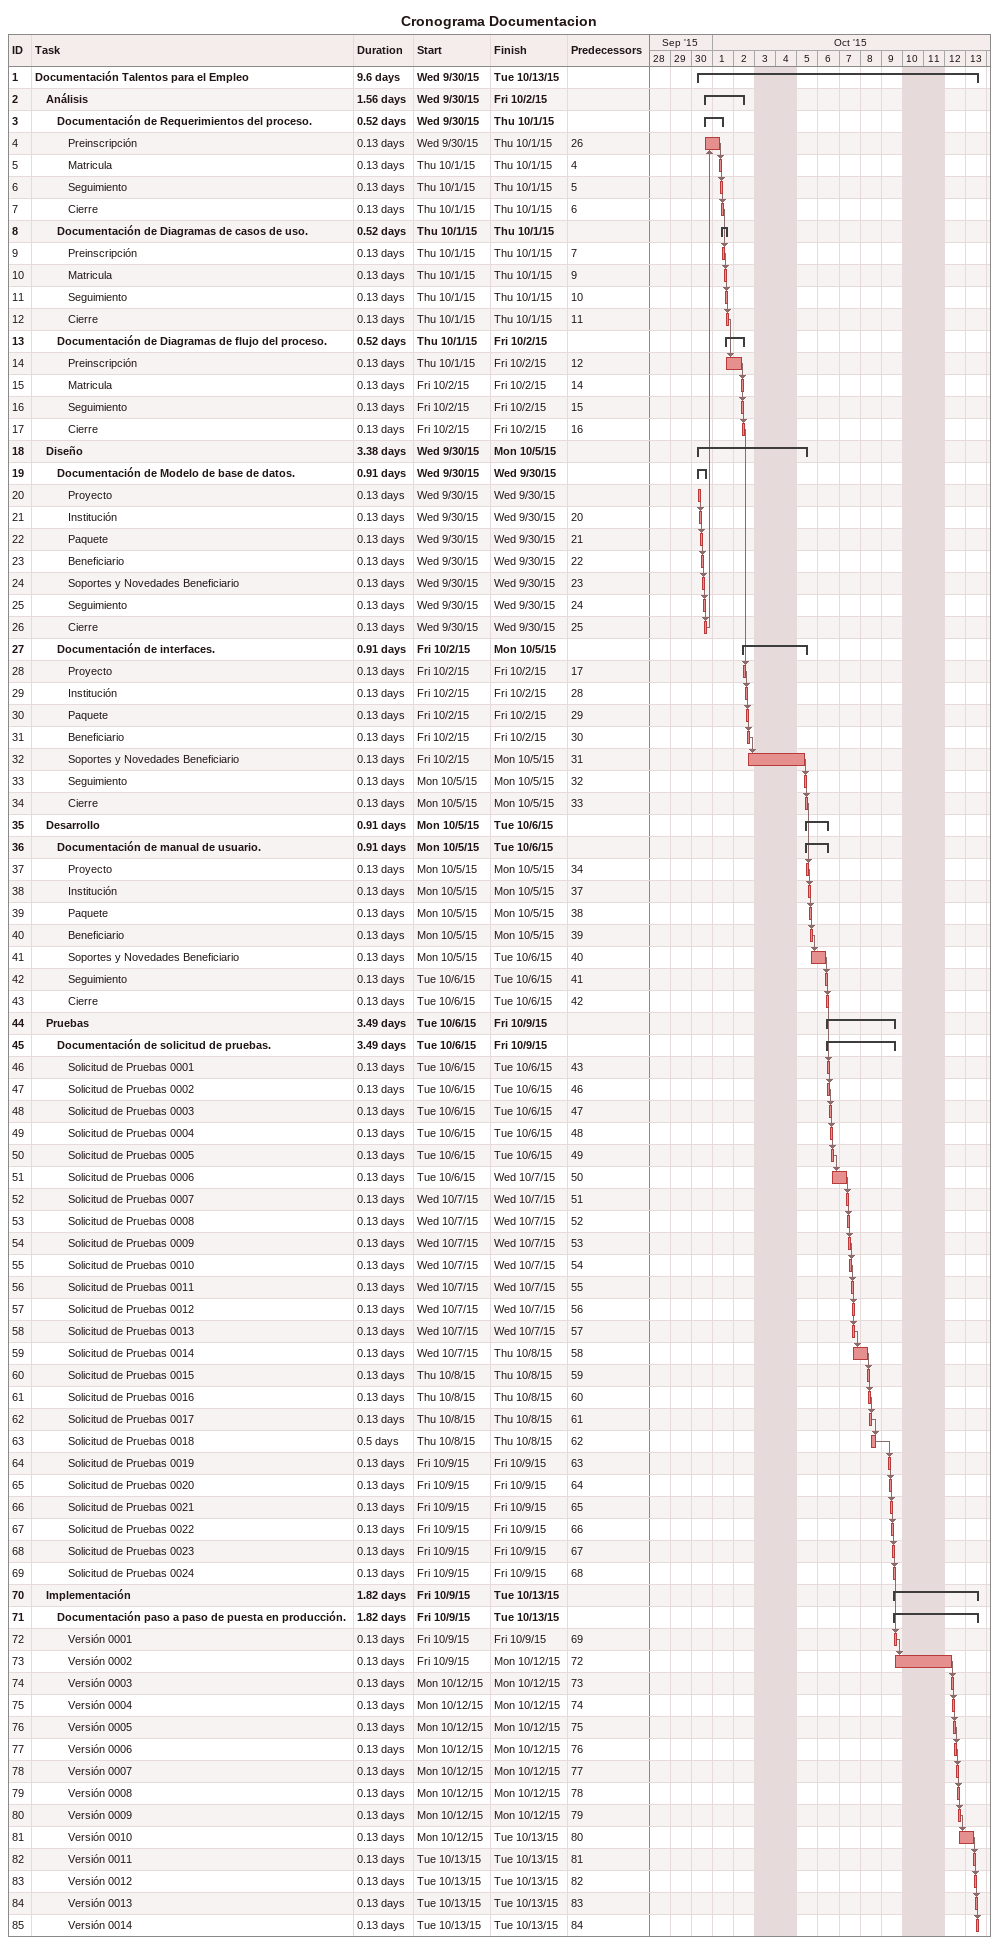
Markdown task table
Cronograma Documentacion

| ID | Level | Task | Duration | Start | Finish | Predecessors |
|---|---|---|---|---|---|---|
| 1 | 1 | **Documentación Talentos para el Empleo** | 9.6d | 2015-09-30 | 2015-10-13 |  |
| 2 | 2 | **Análisis** | 1.56d | 2015-09-30 | 2015-10-02 |  |
| 3 | 3 | **Documentación de Requerimientos del proceso.** | 0.52d | 2015-09-30 | 2015-10-01 |  |
| 4 | 4 | Preinscripción | 0.13d | 2015-09-30 | 2015-10-01 | 26 |
| 5 | 4 | Matricula | 0.13d | 2015-10-01 | 2015-10-01 | 4 |
| 6 | 4 | Seguimiento | 0.13d | 2015-10-01 | 2015-10-01 | 5 |
| 7 | 4 | Cierre | 0.13d | 2015-10-01 | 2015-10-01 | 6 |
| 8 | 3 | **Documentación de Diagramas de casos de uso.** | 0.52d | 2015-10-01 | 2015-10-01 |  |
| 9 | 4 | Preinscripción | 0.13d | 2015-10-01 | 2015-10-01 | 7 |
| 10 | 4 | Matricula | 0.13d | 2015-10-01 | 2015-10-01 | 9 |
| 11 | 4 | Seguimiento | 0.13d | 2015-10-01 | 2015-10-01 | 10 |
| 12 | 4 | Cierre | 0.13d | 2015-10-01 | 2015-10-01 | 11 |
| 13 | 3 | **Documentación de Diagramas de flujo del proceso.** | 0.52d | 2015-10-01 | 2015-10-02 |  |
| 14 | 4 | Preinscripción | 0.13d | 2015-10-01 | 2015-10-02 | 12 |
| 15 | 4 | Matricula | 0.13d | 2015-10-02 | 2015-10-02 | 14 |
| 16 | 4 | Seguimiento | 0.13d | 2015-10-02 | 2015-10-02 | 15 |
| 17 | 4 | Cierre | 0.13d | 2015-10-02 | 2015-10-02 | 16 |
| 18 | 2 | **Diseño** | 3.38d | 2015-09-30 | 2015-10-05 |  |
| 19 | 3 | **Documentación de Modelo de base de datos.** | 0.91d | 2015-09-30 | 2015-09-30 |  |
| 20 | 4 | Proyecto | 0.13d | 2015-09-30 | 2015-09-30 |  |
| 21 | 4 | Institución | 0.13d | 2015-09-30 | 2015-09-30 | 20 |
| 22 | 4 | Paquete | 0.13d | 2015-09-30 | 2015-09-30 | 21 |
| 23 | 4 | Beneficiario | 0.13d | 2015-09-30 | 2015-09-30 | 22 |
| 24 | 4 | Soportes y Novedades Beneficiario | 0.13d | 2015-09-30 | 2015-09-30 | 23 |
| 25 | 4 | Seguimiento | 0.13d | 2015-09-30 | 2015-09-30 | 24 |
| 26 | 4 | Cierre | 0.13d | 2015-09-30 | 2015-09-30 | 25 |
| 27 | 3 | **Documentación de interfaces.** | 0.91d | 2015-10-02 | 2015-10-05 |  |
| 28 | 4 | Proyecto | 0.13d | 2015-10-02 | 2015-10-02 | 17 |
| 29 | 4 | Institución | 0.13d | 2015-10-02 | 2015-10-02 | 28 |
| 30 | 4 | Paquete | 0.13d | 2015-10-02 | 2015-10-02 | 29 |
| 31 | 4 | Beneficiario | 0.13d | 2015-10-02 | 2015-10-02 | 30 |
| 32 | 4 | Soportes y Novedades Beneficiario | 0.13d | 2015-10-02 | 2015-10-05 | 31 |
| 33 | 4 | Seguimiento | 0.13d | 2015-10-05 | 2015-10-05 | 32 |
| 34 | 4 | Cierre | 0.13d | 2015-10-05 | 2015-10-05 | 33 |
| 35 | 2 | **Desarrollo** | 0.91d | 2015-10-05 | 2015-10-06 |  |
| 36 | 3 | **Documentación de manual de usuario.** | 0.91d | 2015-10-05 | 2015-10-06 |  |
| 37 | 4 | Proyecto | 0.13d | 2015-10-05 | 2015-10-05 | 34 |
| 38 | 4 | Institución | 0.13d | 2015-10-05 | 2015-10-05 | 37 |
| 39 | 4 | Paquete | 0.13d | 2015-10-05 | 2015-10-05 | 38 |
| 40 | 4 | Beneficiario | 0.13d | 2015-10-05 | 2015-10-05 | 39 |
| 41 | 4 | Soportes y Novedades Beneficiario | 0.13d | 2015-10-05 | 2015-10-06 | 40 |
| 42 | 4 | Seguimiento | 0.13d | 2015-10-06 | 2015-10-06 | 41 |
| 43 | 4 | Cierre | 0.13d | 2015-10-06 | 2015-10-06 | 42 |
| 44 | 2 | **Pruebas** | 3.49d | 2015-10-06 | 2015-10-09 |  |
| 45 | 3 | **Documentación de solicitud de pruebas.** | 3.49d | 2015-10-06 | 2015-10-09 |  |
| 46 | 4 | Solicitud de Pruebas 0001 | 0.13d | 2015-10-06 | 2015-10-06 | 43 |
| 47 | 4 | Solicitud de Pruebas 0002 | 0.13d | 2015-10-06 | 2015-10-06 | 46 |
| 48 | 4 | Solicitud de Pruebas 0003 | 0.13d | 2015-10-06 | 2015-10-06 | 47 |
| 49 | 4 | Solicitud de Pruebas 0004 | 0.13d | 2015-10-06 | 2015-10-06 | 48 |
| 50 | 4 | Solicitud de Pruebas 0005 | 0.13d | 2015-10-06 | 2015-10-06 | 49 |
| 51 | 4 | Solicitud de Pruebas 0006 | 0.13d | 2015-10-06 | 2015-10-07 | 50 |
| 52 | 4 | Solicitud de Pruebas 0007 | 0.13d | 2015-10-07 | 2015-10-07 | 51 |
| 53 | 4 | Solicitud de Pruebas 0008 | 0.13d | 2015-10-07 | 2015-10-07 | 52 |
| 54 | 4 | Solicitud de Pruebas 0009 | 0.13d | 2015-10-07 | 2015-10-07 | 53 |
| 55 | 4 | Solicitud de Pruebas 0010 | 0.13d | 2015-10-07 | 2015-10-07 | 54 |
| 56 | 4 | Solicitud de Pruebas 0011 | 0.13d | 2015-10-07 | 2015-10-07 | 55 |
| 57 | 4 | Solicitud de Pruebas 0012 | 0.13d | 2015-10-07 | 2015-10-07 | 56 |
| 58 | 4 | Solicitud de Pruebas 0013 | 0.13d | 2015-10-07 | 2015-10-07 | 57 |
| 59 | 4 | Solicitud de Pruebas 0014 | 0.13d | 2015-10-07 | 2015-10-08 | 58 |
| 60 | 4 | Solicitud de Pruebas 0015 | 0.13d | 2015-10-08 | 2015-10-08 | 59 |
| 61 | 4 | Solicitud de Pruebas 0016 | 0.13d | 2015-10-08 | 2015-10-08 | 60 |
| 62 | 4 | Solicitud de Pruebas 0017 | 0.13d | 2015-10-08 | 2015-10-08 | 61 |
| 63 | 4 | Solicitud de Pruebas 0018 | 0.5d | 2015-10-08 | 2015-10-08 | 62 |
| 64 | 4 | Solicitud de Pruebas 0019 | 0.13d | 2015-10-09 | 2015-10-09 | 63 |
| 65 | 4 | Solicitud de Pruebas 0020 | 0.13d | 2015-10-09 | 2015-10-09 | 64 |
| 66 | 4 | Solicitud de Pruebas 0021 | 0.13d | 2015-10-09 | 2015-10-09 | 65 |
| 67 | 4 | Solicitud de Pruebas 0022 | 0.13d | 2015-10-09 | 2015-10-09 | 66 |
| 68 | 4 | Solicitud de Pruebas 0023 | 0.13d | 2015-10-09 | 2015-10-09 | 67 |
| 69 | 4 | Solicitud de Pruebas 0024 | 0.13d | 2015-10-09 | 2015-10-09 | 68 |
| 70 | 2 | **Implementación** | 1.82d | 2015-10-09 | 2015-10-13 |  |
| 71 | 3 | **Documentación paso a paso de puesta en producción.** | 1.82d | 2015-10-09 | 2015-10-13 |  |
| 72 | 4 | Versión 0001 | 0.13d | 2015-10-09 | 2015-10-09 | 69 |
| 73 | 4 | Versión 0002 | 0.13d | 2015-10-09 | 2015-10-12 | 72 |
| 74 | 4 | Versión 0003 | 0.13d | 2015-10-12 | 2015-10-12 | 73 |
| 75 | 4 | Versión 0004 | 0.13d | 2015-10-12 | 2015-10-12 | 74 |
| 76 | 4 | Versión 0005 | 0.13d | 2015-10-12 | 2015-10-12 | 75 |
| 77 | 4 | Versión 0006 | 0.13d | 2015-10-12 | 2015-10-12 | 76 |
| 78 | 4 | Versión 0007 | 0.13d | 2015-10-12 | 2015-10-12 | 77 |
| 79 | 4 | Versión 0008 | 0.13d | 2015-10-12 | 2015-10-12 | 78 |
| 80 | 4 | Versión 0009 | 0.13d | 2015-10-12 | 2015-10-12 | 79 |
| 81 | 4 | Versión 0010 | 0.13d | 2015-10-12 | 2015-10-13 | 80 |
| 82 | 4 | Versión 0011 | 0.13d | 2015-10-13 | 2015-10-13 | 81 |
| 83 | 4 | Versión 0012 | 0.13d | 2015-10-13 | 2015-10-13 | 82 |
| 84 | 4 | Versión 0013 | 0.13d | 2015-10-13 | 2015-10-13 | 83 |
| 85 | 4 | Versión 0014 | 0.13d | 2015-10-13 | 2015-10-13 | 84 |
